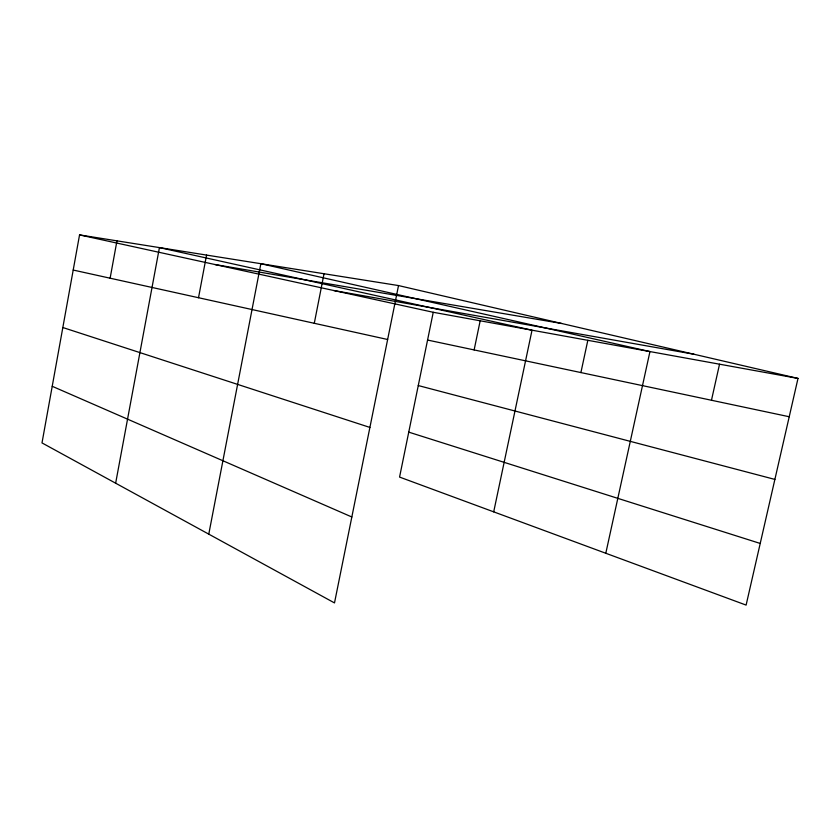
<?xml version="1.0" encoding="UTF-8"?>
<svg xmlns="http://www.w3.org/2000/svg" width="840" height="840" viewBox="0 0 840 840"><rect width="100%" height="100%" fill="white"/><g stroke="black" fill="none" stroke-linecap="round" stroke-linejoin="round"><path stroke-width="1.26" d="M398.517 285.569L79.548 234.906L42 442.911L334.498 602.921L398.517 285.569L798 378.42L746.109 605.094L399.567 477.078L433.241 312.281L798 378.42M110.124 278.197L116.96 240.849M115.647 483.2L159.432 247.601L532.024 330.194L493.7 511.854M198.513 297.728L206.566 255.087M208.772 534.145L260.852 263.708L649.95 351.572L605.798 553.255M314.286 323.295L324.03 273.735M474.128 349.933L480.175 320.786M580.902 372.572L587.832 340.305M711.47 400.26L719.534 364.193M214.956 264.526L561.55 323.463M333.806 290.524L694.029 354.249M427.57 340.053L789.222 416.745M79.548 234.906L433.241 312.281M73.206 270.05L387.639 339.497M418.268 385.55L774.879 479.419M408.755 432.138L760.221 543.449M62.832 327.526L369.905 427.434M52.227 386.295L351.834 516.989"/></g></svg>
